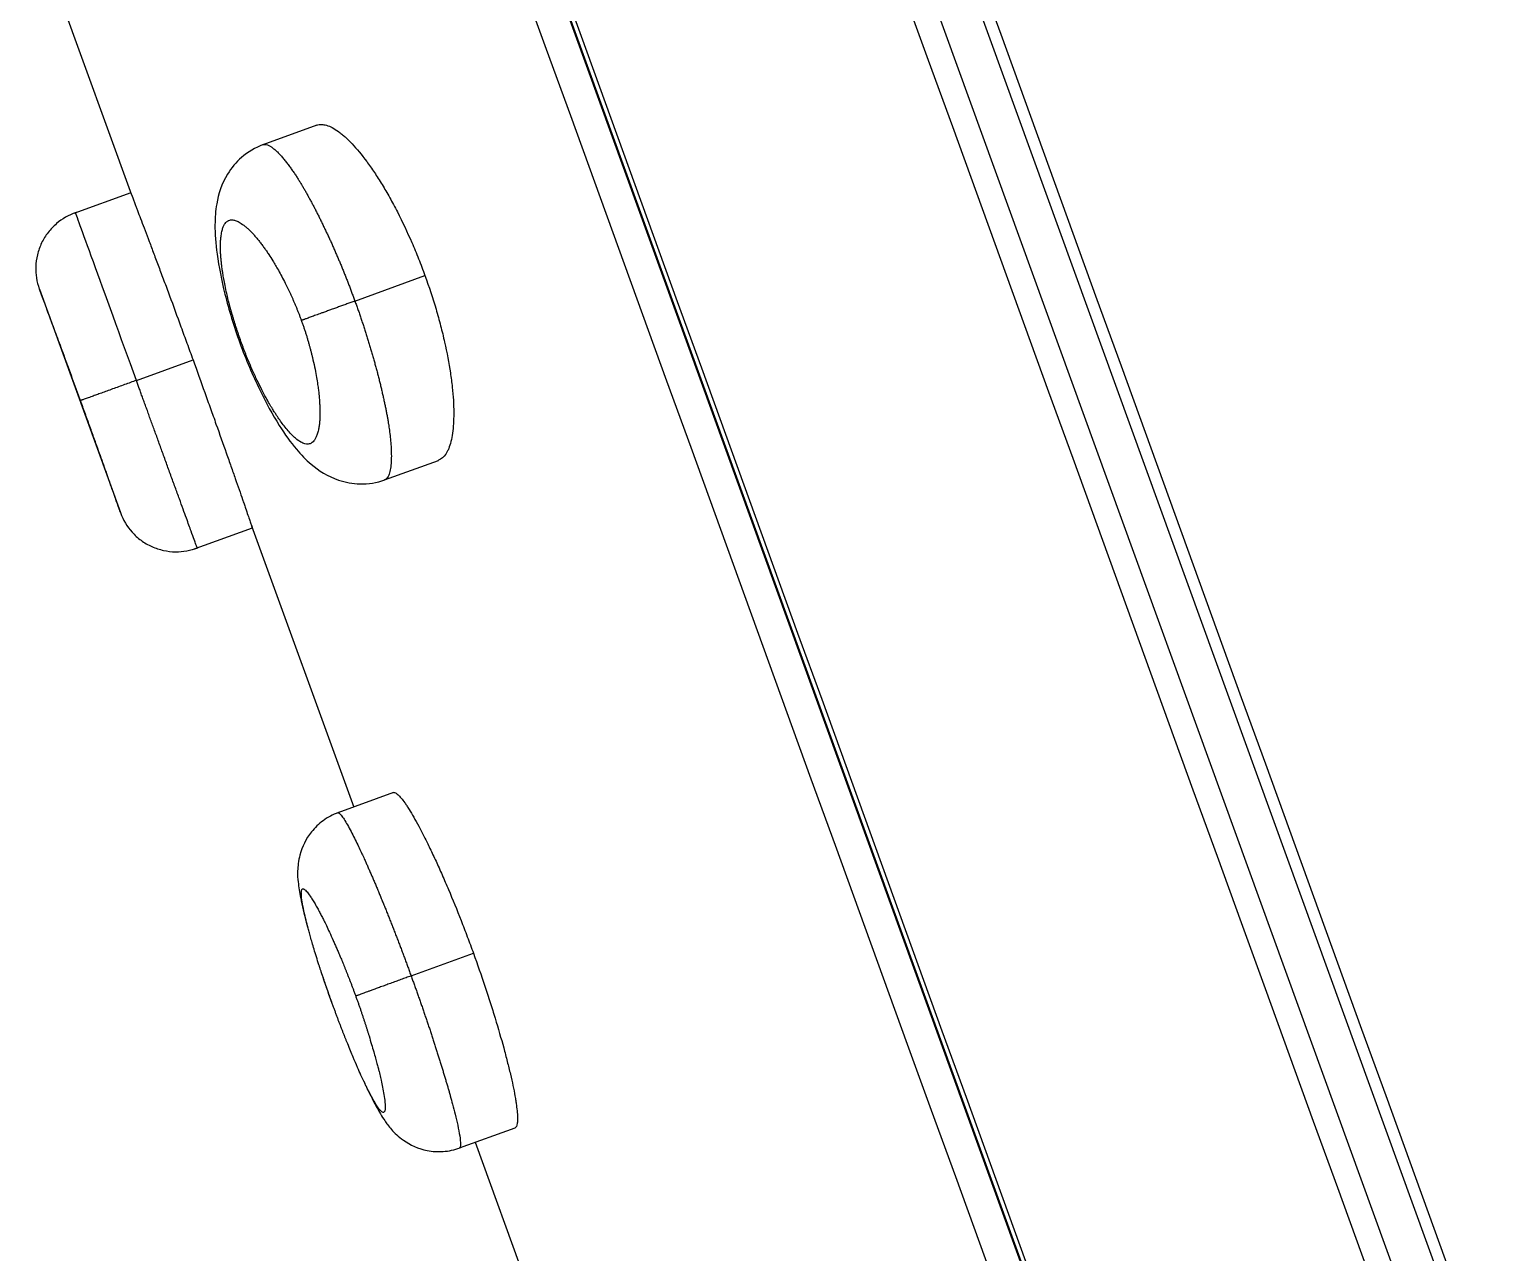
# Model space of a CAD drawing. Extents: x 0 to 1128, y 0 to 827.
# Drawn here: x 763.38 to 775.77, y 535.64 to 545.93 of the extents above; entities that cross this region are included whole.
import ezdxf

# ---------------------------------------------------------------- set-up
doc = ezdxf.new("R2010")
doc.units = 0
doc.header["$LTSCALE"] = 10
doc.header["$MEASUREMENT"] = 0
doc.layers.add('1', color=7, linetype='CONTINUOUS')

msp = doc.modelspace()

# ---------------------------------------------------------------- linework, layer by layer
at = {"layer": '1', "color": 7, "linetype": 'Continuous', "lineweight": -3}
for p, q in [((766.785, 558.739), (792.741, 487.231)), ((792.419, 487.141), (766.487, 558.582)), ((789.661, 486.141), (763.729, 557.581)), ((763.735, 557.583), (789.684, 486.096)), ((763.377, 546.909), (764.237, 544.541)), ((765.797, 545.128), (765.342, 544.962)), ((764.23, 544.559), (763.751, 544.385)), ((766.117, 543.648), (766.707, 543.862)), ((763.461, 543.748), (764.143, 541.868)), ((764.277, 542.98), (764.754, 543.153)), ((766.365, 542.142), (766.82, 542.307)), ((765.247, 541.757), (766.107, 539.389)), ((764.75, 541.556), (765.254, 541.739)), ((766.442, 539.511), (765.974, 539.341)), ((766.59, 537.969), (767.115, 538.159)), ((766.998, 536.521), (767.466, 536.691)), ((767.13, 536.569), (767.99, 534.201))]:
    msp.add_line(p, q, dxfattribs=at)
for points, knots in [([(773.159, 561.003), (773.212, 560.858), (773.318, 560.566), (773.478, 560.125), (773.641, 559.677), (773.806, 559.223), (773.973, 558.762), (774.143, 558.296), (774.315, 557.823), (774.489, 557.343), (774.666, 556.858), (774.845, 556.365), (775.027, 555.867), (775.21, 555.362), (775.397, 554.851), (775.585, 554.334), (775.776, 553.81), (775.969, 553.28), (776.165, 552.744), (776.363, 552.201), (776.563, 551.652), (776.765, 551.097), (776.97, 550.535), (777.178, 549.968), (777.387, 549.393), (777.599, 548.813), (777.814, 548.226), (778.03, 547.632), (778.249, 547.033), (778.471, 546.427), (778.694, 545.815), (778.92, 545.196), (779.149, 544.571), (779.379, 543.94), (779.613, 543.303), (779.848, 542.659), (780.086, 542.008), (780.326, 541.352), (780.568, 540.689), (780.813, 540.02), (781.06, 539.344), (781.31, 538.663), (781.562, 537.974), (781.816, 537.28), (782.073, 536.579), (782.332, 535.872), (782.593, 535.159), (782.856, 534.439), (783.122, 533.713), (783.391, 532.98), (783.661, 532.242), (783.934, 531.497), (784.21, 530.745), (784.487, 529.987), (784.767, 529.223), (785.05, 528.453), (785.335, 527.676), (785.622, 526.893), (785.911, 526.104), (786.274, 525.114), (786.707, 523.934), (787.205, 522.575), (787.694, 521.241), (788.174, 519.932), (788.644, 518.649), (789.105, 517.39), (789.557, 516.157), (789.999, 514.95), (790.433, 513.767), (790.857, 512.61), (791.271, 511.478), (791.676, 510.371), (792.072, 509.289), (792.459, 508.233), (792.836, 507.202), (793.204, 506.196), (793.563, 505.215), (793.912, 504.26), (794.253, 503.33), (794.583, 502.425), (794.905, 501.545), (795.217, 500.69), (795.52, 499.861), (795.814, 499.057), (796.098, 498.278), (796.373, 497.525), (796.638, 496.797), (796.895, 496.094), (797.142, 495.416), (797.38, 494.763), (797.608, 494.136), (797.827, 493.534), (798.037, 492.957), (798.238, 492.406), (798.429, 491.879), (798.611, 491.378), (798.783, 490.902), (798.947, 490.452), (799.101, 490.026), (799.2, 489.751), (799.248, 489.618)], [0, 0, 0, 0, 0.00609, 0.012269, 0.018537, 0.024893, 0.031338, 0.037872, 0.044495, 0.051206, 0.058007, 0.064896, 0.071874, 0.07894, 0.086096, 0.09334, 0.100673, 0.108095, 0.115605, 0.123205, 0.130893, 0.13867, 0.146536, 0.15449, 0.162533, 0.170666, 0.178886, 0.187196, 0.195595, 0.204082, 0.212658, 0.221323, 0.230077, 0.238919, 0.24785, 0.256871, 0.265979, 0.275177, 0.284464, 0.293839, 0.303303, 0.312856, 0.322498, 0.332228, 0.342047, 0.351955, 0.361952, 0.372038, 0.382213, 0.392476, 0.402828, 0.413269, 0.423799, 0.434417, 0.445125, 0.455921, 0.466806, 0.47778, 0.488842, 0.499994, 0.519397, 0.538445, 0.55714, 0.575481, 0.593468, 0.611101, 0.62838, 0.645305, 0.661876, 0.678092, 0.693955, 0.709464, 0.724619, 0.73942, 0.753867, 0.76796, 0.781698, 0.795083, 0.808114, 0.820791, 0.833114, 0.845083, 0.856698, 0.867959, 0.878866, 0.889419, 0.899618, 0.909464, 0.918955, 0.928092, 0.936876, 0.945305, 0.95338, 0.961102, 0.96847, 0.975483, 0.982143, 0.988449, 0.994402, 1, 1, 1, 1]), ([(797.041, 488.82), (796.978, 488.995), (796.851, 489.347), (796.66, 489.876), (796.468, 490.409), (796.276, 490.945), (796.082, 491.484), (795.887, 492.027), (795.691, 492.574), (795.495, 493.124), (795.297, 493.677), (795.098, 494.234), (794.899, 494.794), (794.698, 495.358), (794.496, 495.926), (794.294, 496.496), (794.09, 497.07), (793.885, 497.648), (793.68, 498.229), (793.473, 498.814), (793.266, 499.402), (793.057, 499.993), (792.847, 500.588), (792.637, 501.187), (792.425, 501.789), (792.213, 502.394), (791.999, 503.003), (791.785, 503.615), (791.569, 504.231), (791.352, 504.85), (791.135, 505.473), (790.916, 506.099), (790.532, 507.202), (789.968, 508.824), (789.211, 511.005), (788.412, 513.313), (787.6, 515.665), (786.711, 518.246), (785.68, 521.241), (784.697, 524.1), (783.858, 526.542), (783.259, 528.285), (782.715, 529.864), (782.228, 531.28), (781.797, 532.532), (781.308, 533.95), (780.748, 535.569), (780.107, 537.423), (779.484, 539.218), (778.881, 540.955), (778.349, 542.481), (777.884, 543.812), (777.482, 544.963), (777.083, 546.1), (776.689, 547.223), (776.298, 548.332), (775.912, 549.427), (775.53, 550.508), (775.152, 551.575), (774.778, 552.629), (774.408, 553.668), (774.042, 554.693), (773.68, 555.705), (773.323, 556.702), (772.969, 557.686), (772.62, 558.656), (772.274, 559.611), (772.045, 560.244), (771.931, 560.557)], [0, 0, 0, 0, 0.007353, 0.014754, 0.022202, 0.029697, 0.03724, 0.044829, 0.052466, 0.060151, 0.067882, 0.075661, 0.083488, 0.091361, 0.099282, 0.10725, 0.115266, 0.123329, 0.131439, 0.139596, 0.147801, 0.156053, 0.164352, 0.172699, 0.181093, 0.189534, 0.198023, 0.206559, 0.215142, 0.223773, 0.23245, 0.241176, 0.249948, 0.278573, 0.30895, 0.341079, 0.374961, 0.407163, 0.448837, 0.499981, 0.526503, 0.550751, 0.572724, 0.592422, 0.609846, 0.624994, 0.651629, 0.677447, 0.702448, 0.726634, 0.750003, 0.766236, 0.782278, 0.79813, 0.81379, 0.829259, 0.844538, 0.859625, 0.874522, 0.889227, 0.903742, 0.918066, 0.932199, 0.946141, 0.959892, 0.973452, 0.986821, 1, 1, 1, 1]), ([(765.796, 545.127), (765.797, 545.127), (765.797, 545.128), (765.803, 545.13), (765.809, 545.131), (765.822, 545.133), (765.829, 545.134), (765.849, 545.133), (765.864, 545.131), (765.909, 545.118), (765.942, 545.1), (765.987, 545.067), (765.997, 545.06), (766.015, 545.045), (766.025, 545.037), (766.053, 545.011), (766.073, 544.992), (766.133, 544.929), (766.174, 544.879), (766.227, 544.806), (766.238, 544.791), (766.26, 544.761), (766.27, 544.745), (766.303, 544.697), (766.346, 544.629), (766.389, 544.556), (766.421, 544.498), (766.432, 544.479), (766.453, 544.439), (766.464, 544.418), (766.517, 544.315), (766.557, 544.229), (766.616, 544.095), (766.635, 544.05), (766.663, 543.98), (766.672, 543.956), (766.69, 543.909), (766.698, 543.886), (766.707, 543.862)], [0, 0, 0, 0, 0.001466, 0.001466, 0.03267, 0.03267, 0.063874, 0.063874, 0.126283, 0.126283, 0.2511, 0.2511, 0.282304, 0.282304, 0.313508, 0.313508, 0.375916, 0.375916, 0.500733, 0.500733, 0.531937, 0.531937, 0.563141, 0.563141, 0.62555, 0.687958, 0.687958, 0.719162, 0.719162, 0.750367, 0.750367, 0.875183, 0.875183, 0.937592, 0.937592, 0.968796, 0.968796, 1, 1, 1, 1]), ([(765.346, 544.964), (765.277, 544.938), (765.164, 544.873), (765.011, 544.688), (764.949, 544.487), (764.934, 544.279), (764.952, 544.031), (765.02, 543.691), (765.098, 543.437), (765.148, 543.296)], [0, 0, 0, 0, 0.115148, 0.214415, 0.374506, 0.487247, 0.629878, 0.801809, 1, 1, 1, 1]), ([(765.342, 544.962), (765.342, 544.962), (765.348, 544.965), (765.36, 544.966), (765.38, 544.962), (765.402, 544.953), (765.424, 544.938), (765.447, 544.919), (765.47, 544.897), (765.493, 544.873), (765.516, 544.846), (765.538, 544.818), (765.56, 544.789), (765.581, 544.76), (765.602, 544.731), (765.621, 544.702), (765.638, 544.675), (765.655, 544.649), (765.67, 544.623), (765.685, 544.598), (765.701, 544.571), (765.716, 544.544), (765.731, 544.516), (765.747, 544.488), (765.762, 544.459), (765.778, 544.43), (765.793, 544.4), (765.808, 544.369), (765.824, 544.339), (765.839, 544.308), (765.854, 544.276), (765.869, 544.244), (765.884, 544.212), (765.899, 544.18), (765.914, 544.148), (765.929, 544.115), (765.943, 544.082), (765.958, 544.049), (765.972, 544.015), (765.986, 543.982), (766, 543.949), (766.014, 543.915), (766.027, 543.882), (766.041, 543.848), (766.054, 543.815), (766.067, 543.781), (766.08, 543.748), (766.092, 543.714), (766.105, 543.681), (766.113, 543.659), (766.117, 543.648)], [0, 0, 0, 0, 0.001384, 0.046079, 0.088946, 0.129987, 0.169201, 0.206588, 0.242149, 0.275883, 0.30779, 0.33787, 0.366124, 0.392551, 0.417151, 0.439926, 0.460875, 0.479998, 0.497296, 0.514924, 0.532456, 0.549891, 0.56723, 0.584473, 0.60162, 0.618672, 0.635628, 0.65249, 0.669256, 0.685929, 0.702507, 0.718991, 0.735382, 0.751679, 0.767883, 0.783994, 0.800014, 0.815941, 0.831776, 0.847519, 0.863172, 0.878734, 0.894205, 0.909586, 0.924877, 0.940079, 0.955192, 0.970216, 0.985152, 1, 1, 1, 1]), ([(764.23, 544.559), (764.23, 544.559), (764.23, 544.559), (764.23, 544.559), (764.231, 544.557), (764.233, 544.55), (764.234, 544.547), (764.237, 544.54), (764.239, 544.536), (764.247, 544.514), (764.257, 544.488), (764.274, 544.444), (764.277, 544.434), (764.285, 544.415), (764.289, 544.404), (764.301, 544.372), (764.31, 544.348), (764.339, 544.272), (764.361, 544.214), (764.392, 544.132), (764.398, 544.116), (764.411, 544.081), (764.417, 544.064), (764.437, 544.011), (764.465, 543.937), (764.494, 543.859), (764.525, 543.778), (764.54, 543.735), (764.588, 543.608), (764.62, 543.52), (764.661, 543.407), (764.67, 543.384), (764.686, 543.339), (764.695, 543.316), (764.72, 543.246), (764.737, 543.2), (764.754, 543.153)], [0, 0, 0, 0, 0.00067, 0.00067, 0.063128, 0.063128, 0.094357, 0.094357, 0.125586, 0.125586, 0.250502, 0.250502, 0.281731, 0.281731, 0.31296, 0.31296, 0.375419, 0.375419, 0.500335, 0.500335, 0.531564, 0.531564, 0.562793, 0.562793, 0.625251, 0.687709, 0.687709, 0.750167, 0.750167, 0.875084, 0.875084, 0.906313, 0.906313, 0.937542, 0.937542, 1, 1, 1, 1]), ([(763.769, 544.392), (763.707, 544.371), (763.623, 544.323), (763.531, 544.226), (763.476, 544.138), (763.441, 544.039), (763.423, 543.906), (763.438, 543.811), (763.46, 543.748)], [0, 0, 0, 0, 0.23833, 0.367082, 0.498814, 0.630721, 0.759977, 1, 1, 1, 1]), ([(764.277, 542.98), (764.144, 543.349), (764.01, 543.717), (763.82, 544.238), (763.764, 544.391), (763.765, 544.391)], [0, 0, 0, 0, 0.5, 0.5, 1, 1, 1, 1]), ([(765.16, 543.301), (765.159, 543.305), (765.155, 543.315), (765.15, 543.329), (765.145, 543.343), (765.14, 543.357), (765.136, 543.371), (765.131, 543.385), (765.126, 543.399), (765.122, 543.412), (765.117, 543.426), (765.113, 543.44), (765.108, 543.454), (765.104, 543.468), (765.1, 543.481), (765.096, 543.495), (765.092, 543.508), (765.088, 543.522), (765.084, 543.535), (765.08, 543.548), (765.076, 543.562), (765.073, 543.575), (765.069, 543.588), (765.065, 543.601), (765.062, 543.614), (765.052, 543.651), (765.039, 543.707), (765.024, 543.776), (765.013, 543.832), (765.006, 543.876), (765.001, 543.908), (764.998, 543.93), (764.996, 543.948), (764.994, 543.965), (764.992, 543.983), (764.99, 544.002), (764.989, 544.021), (764.987, 544.039), (764.986, 544.058), (764.986, 544.077), (764.985, 544.095), (764.985, 544.114), (764.986, 544.132), (764.986, 544.15), (764.987, 544.167), (764.989, 544.184), (764.992, 544.21), (764.998, 544.241), (765.008, 544.271), (765.019, 544.293), (765.03, 544.308), (765.04, 544.317), (765.049, 544.323), (765.059, 544.328), (765.072, 544.331), (765.092, 544.331), (765.118, 544.324), (765.152, 544.307), (765.185, 544.283), (765.215, 544.258), (765.237, 544.236), (765.259, 544.213), (765.281, 544.189), (765.302, 544.163), (765.323, 544.137), (765.343, 544.109), (765.36, 544.086), (765.376, 544.063), (765.397, 544.033), (765.43, 543.98), (765.477, 543.901), (765.515, 543.829), (765.542, 543.776), (765.553, 543.754), (765.564, 543.731), (765.574, 543.707), (765.585, 543.684), (765.596, 543.66), (765.606, 543.635), (765.617, 543.611), (765.627, 543.586), (765.637, 543.561), (765.647, 543.536), (765.657, 543.51), (765.663, 543.493), (765.666, 543.484)], [0, 0, 0, 0, 0.004673, 0.009337, 0.013992, 0.018638, 0.023275, 0.027903, 0.032523, 0.037133, 0.041735, 0.046329, 0.050913, 0.055489, 0.060056, 0.064615, 0.069164, 0.073704, 0.078235, 0.082756, 0.087268, 0.091771, 0.096263, 0.100746, 0.105219, 0.109682, 0.139129, 0.164519, 0.185854, 0.203151, 0.216429, 0.225708, 0.231001, 0.238982, 0.247173, 0.255576, 0.264193, 0.273025, 0.282075, 0.291344, 0.300835, 0.310548, 0.320486, 0.33065, 0.341042, 0.351662, 0.362512, 0.391816, 0.417851, 0.440577, 0.459965, 0.475997, 0.488658, 0.497936, 0.515232, 0.537545, 0.564834, 0.597029, 0.634033, 0.652654, 0.670686, 0.688142, 0.705037, 0.721385, 0.737202, 0.752494, 0.767268, 0.773353, 0.788638, 0.813159, 0.846945, 0.889969, 0.898306, 0.906666, 0.915047, 0.923449, 0.931872, 0.940315, 0.948778, 0.957262, 0.965765, 0.974289, 0.982836, 0.991405, 1, 1, 1, 1]), ([(766.707, 543.862), (766.741, 543.767), (766.772, 543.673), (766.814, 543.533), (766.826, 543.486), (766.845, 543.417), (766.85, 543.393), (766.862, 543.348), (766.867, 543.325), (766.892, 543.213), (766.908, 543.126), (766.924, 543.023), (766.927, 543.003), (766.932, 542.963), (766.934, 542.943), (766.941, 542.885), (766.947, 542.811), (766.949, 542.743), (766.949, 542.694), (766.949, 542.678), (766.948, 542.647), (766.948, 542.632), (766.943, 542.559), (766.936, 542.508), (766.92, 542.444), (766.914, 542.424), (766.903, 542.398), (766.899, 542.39), (766.891, 542.374), (766.887, 542.367), (766.865, 542.334), (766.844, 542.317), (766.82, 542.308), (766.82, 542.307), (766.819, 542.307)], [0, 0, 0, 0, 0.124634, 0.124634, 0.186951, 0.186951, 0.218109, 0.218109, 0.249268, 0.249268, 0.373902, 0.373902, 0.40506, 0.40506, 0.436219, 0.436219, 0.498536, 0.560853, 0.560853, 0.592011, 0.592011, 0.62317, 0.62317, 0.747804, 0.747804, 0.810121, 0.810121, 0.841279, 0.841279, 0.872438, 0.872438, 0.997071, 0.997071, 1, 1, 1, 1]), ([(763.807, 542.81), (763.805, 542.815), (763.802, 542.825), (763.796, 542.84), (763.791, 542.855), (763.785, 542.871), (763.779, 542.886), (763.774, 542.901), (763.768, 542.916), (763.763, 542.931), (763.757, 542.946), (763.752, 542.961), (763.746, 542.976), (763.741, 542.991), (763.735, 543.006), (763.73, 543.021), (763.725, 543.036), (763.719, 543.051), (763.714, 543.066), (763.708, 543.081), (763.703, 543.096), (763.697, 543.11), (763.692, 543.125), (763.687, 543.14), (763.681, 543.154), (763.667, 543.193), (763.645, 543.254), (763.615, 543.333), (763.588, 543.407), (763.56, 543.482), (763.532, 543.556), (763.507, 543.624), (763.487, 543.678), (763.472, 543.718), (763.462, 543.743), (763.46, 543.748), (763.46, 543.748)], [0, 0, 0, 0, 0.010354, 0.020691, 0.031012, 0.041322, 0.051622, 0.061917, 0.072208, 0.0825, 0.092794, 0.103094, 0.113403, 0.123724, 0.134059, 0.144413, 0.154787, 0.165185, 0.175609, 0.186062, 0.196548, 0.207069, 0.217627, 0.228226, 0.238869, 0.249558, 0.312845, 0.375182, 0.43718, 0.499462, 0.582284, 0.665241, 0.74977, 0.834341, 0.917386, 1, 1, 1, 1]), ([(766.117, 543.648), (766.119, 543.642), (766.123, 543.63), (766.13, 543.612), (766.136, 543.595), (766.142, 543.577), (766.149, 543.559), (766.155, 543.541), (766.161, 543.523), (766.167, 543.505), (766.173, 543.486), (766.179, 543.468), (766.186, 543.45), (766.192, 543.431), (766.198, 543.413), (766.203, 543.395), (766.209, 543.376), (766.215, 543.358), (766.221, 543.339), (766.227, 543.321), (766.232, 543.302), (766.238, 543.284), (766.244, 543.265), (766.249, 543.247), (766.255, 543.228), (766.26, 543.21), (766.265, 543.191), (766.271, 543.173), (766.276, 543.154), (766.281, 543.136), (766.286, 543.117), (766.291, 543.099), (766.296, 543.081), (766.301, 543.062), (766.306, 543.044), (766.311, 543.026), (766.316, 543.008), (766.32, 542.989), (766.325, 542.971), (766.329, 542.953), (766.334, 542.935), (766.338, 542.917), (766.342, 542.9), (766.346, 542.882), (766.35, 542.864), (766.354, 542.847), (766.358, 542.829), (766.362, 542.812), (766.366, 542.795), (766.369, 542.777), (766.373, 542.76), (766.376, 542.743), (766.38, 542.727), (766.383, 542.71), (766.386, 542.693), (766.389, 542.677), (766.392, 542.661), (766.395, 542.645), (766.397, 542.629), (766.402, 542.601), (766.408, 542.558), (766.415, 542.499), (766.421, 542.437), (766.424, 542.373), (766.424, 542.309), (766.42, 542.25), (766.41, 542.199), (766.393, 542.16), (766.376, 542.146), (766.366, 542.142), (766.365, 542.142)], [0, 0, 0, 0, 0.007923, 0.015872, 0.023845, 0.031844, 0.039869, 0.047918, 0.055993, 0.064094, 0.07222, 0.080372, 0.08855, 0.096753, 0.104982, 0.113237, 0.121518, 0.129825, 0.138157, 0.146516, 0.154901, 0.163312, 0.17175, 0.180213, 0.188703, 0.197219, 0.205762, 0.214331, 0.222926, 0.231548, 0.240197, 0.248872, 0.257574, 0.266303, 0.275059, 0.283841, 0.29265, 0.301486, 0.310349, 0.319239, 0.328156, 0.3371, 0.346071, 0.35507, 0.364095, 0.373148, 0.382228, 0.391336, 0.40047, 0.409632, 0.418822, 0.428039, 0.437284, 0.446556, 0.455855, 0.465183, 0.474538, 0.48392, 0.493331, 0.502769, 0.53477, 0.572544, 0.616091, 0.665411, 0.720506, 0.781374, 0.848014, 0.920427, 0.99861, 1, 1, 1, 1]), ([(765.666, 543.484), (765.668, 543.48), (765.671, 543.47), (765.676, 543.456), (765.681, 543.442), (765.686, 543.428), (765.691, 543.414), (765.695, 543.4), (765.7, 543.386), (765.704, 543.372), (765.709, 543.358), (765.713, 543.344), (765.717, 543.33), (765.721, 543.316), (765.725, 543.302), (765.729, 543.288), (765.733, 543.275), (765.737, 543.261), (765.741, 543.247), (765.744, 543.234), (765.748, 543.22), (765.751, 543.207), (765.755, 543.193), (765.758, 543.18), (765.761, 543.167), (765.769, 543.131), (765.781, 543.076), (765.794, 543.007), (765.803, 542.949), (765.81, 542.903), (765.814, 542.867), (765.816, 542.841), (765.818, 542.816), (765.82, 542.789), (765.822, 542.757), (765.823, 542.725), (765.823, 542.692), (765.822, 542.659), (765.82, 542.626), (765.816, 542.594), (765.81, 542.559), (765.801, 542.527), (765.79, 542.499), (765.778, 542.478), (765.765, 542.463), (765.753, 542.453), (765.739, 542.446), (765.721, 542.443), (765.695, 542.446), (765.66, 542.46), (765.621, 542.488), (765.582, 542.525), (765.547, 542.564), (765.514, 542.605), (765.485, 542.645), (765.462, 542.68), (765.441, 542.711), (765.421, 542.743), (765.397, 542.784), (765.367, 542.837), (765.332, 542.902), (765.304, 542.959), (765.284, 543.001), (765.274, 543.024), (765.263, 543.047), (765.253, 543.07), (765.242, 543.094), (765.232, 543.119), (765.221, 543.144), (765.211, 543.169), (765.2, 543.195), (765.19, 543.221), (765.18, 543.247), (765.17, 543.274), (765.164, 543.292), (765.16, 543.301)], [0, 0, 0, 0, 0.004694, 0.00938, 0.014059, 0.018731, 0.023396, 0.028054, 0.032706, 0.037352, 0.041992, 0.046625, 0.051253, 0.055874, 0.06049, 0.0651, 0.069703, 0.074301, 0.078893, 0.083479, 0.088058, 0.092632, 0.097198, 0.101759, 0.106312, 0.110859, 0.13947, 0.164601, 0.186233, 0.204363, 0.218995, 0.230141, 0.237811, 0.250965, 0.265115, 0.280264, 0.29642, 0.313597, 0.331811, 0.351078, 0.371416, 0.398501, 0.423407, 0.446097, 0.466538, 0.484707, 0.50059, 0.523112, 0.552195, 0.587786, 0.629795, 0.662168, 0.691513, 0.717871, 0.741285, 0.761797, 0.773517, 0.788928, 0.80805, 0.830908, 0.857517, 0.887884, 0.896136, 0.904453, 0.912835, 0.921278, 0.929784, 0.938351, 0.946979, 0.955666, 0.964413, 0.97322, 0.982086, 0.991012, 1, 1, 1, 1]), ([(765.148, 543.296), (765.2, 543.156), (765.304, 542.911), (765.469, 542.607), (765.614, 542.406), (765.759, 542.255), (765.935, 542.141), (766.171, 542.097), (766.3, 542.119), (766.37, 542.144)], [0, 0, 0, 0, 0.198161, 0.370057, 0.512668, 0.62542, 0.785507, 0.884785, 1, 1, 1, 1]), ([(764.754, 543.153), (764.788, 543.06), (764.821, 542.968), (764.869, 542.833), (764.885, 542.788), (764.909, 542.722), (764.917, 542.7), (764.933, 542.656), (764.94, 542.634), (764.978, 542.527), (765.007, 542.446), (765.041, 542.35), (765.048, 542.331), (765.061, 542.294), (765.067, 542.275), (765.086, 542.221), (765.098, 542.187), (765.133, 542.089), (765.153, 542.03), (765.175, 541.965), (765.18, 541.953), (765.188, 541.929), (765.192, 541.917), (765.203, 541.884), (765.217, 541.845), (765.228, 541.814), (765.235, 541.793), (765.237, 541.787), (765.241, 541.776), (765.243, 541.771), (765.25, 541.748), (765.254, 541.739), (765.254, 541.739), (765.254, 541.739), (765.254, 541.739)], [0, 0, 0, 0, 0.124808, 0.124808, 0.187213, 0.187213, 0.218415, 0.218415, 0.249617, 0.249617, 0.374425, 0.374425, 0.405627, 0.405627, 0.436829, 0.436829, 0.499234, 0.499234, 0.624042, 0.624042, 0.655244, 0.655244, 0.686446, 0.686446, 0.74885, 0.811254, 0.811254, 0.842457, 0.842457, 0.873659, 0.873659, 0.998467, 0.998467, 1, 1, 1, 1]), ([(764.789, 541.569), (764.789, 541.569), (764.789, 541.569), (764.789, 541.571), (764.786, 541.578), (764.779, 541.599), (764.764, 541.64), (764.738, 541.711), (764.698, 541.822), (764.656, 541.937), (764.622, 542.031), (764.604, 542.08), (764.585, 542.131), (764.567, 542.182), (764.548, 542.233), (764.53, 542.284), (764.511, 542.335), (764.493, 542.386), (764.475, 542.435), (764.457, 542.485), (764.44, 542.533), (764.422, 542.58), (764.406, 542.626), (764.389, 542.671), (764.374, 542.715), (764.358, 542.757), (764.343, 542.798), (764.329, 542.837), (764.315, 542.875), (764.302, 542.912), (764.289, 542.946), (764.281, 542.969), (764.277, 542.98)], [0, 0, 0, 0, 0.000004, 0.028448, 0.071194, 0.128274, 0.199728, 0.285546, 0.385616, 0.499791, 0.530234, 0.559951, 0.588943, 0.617212, 0.644755, 0.67157, 0.697654, 0.723003, 0.747614, 0.771485, 0.794613, 0.816998, 0.838638, 0.859533, 0.879684, 0.899092, 0.917757, 0.935681, 0.952866, 0.969313, 0.985024, 1, 1, 1, 1]), ([(764.143, 541.867), (764.143, 541.867), (764.141, 541.872), (764.133, 541.897), (764.118, 541.938), (764.099, 541.992), (764.075, 542.061), (764.049, 542.135), (764.022, 542.211), (763.996, 542.285), (763.967, 542.365), (763.944, 542.43), (763.927, 542.477), (763.917, 542.504), (763.908, 542.531), (763.898, 542.559), (763.888, 542.586), (763.878, 542.614), (763.868, 542.641), (763.858, 542.669), (763.848, 542.697), (763.838, 542.725), (763.828, 542.753), (763.817, 542.781), (763.811, 542.8), (763.807, 542.81)], [0, 0, 0, 0, 0.082567, 0.165615, 0.250215, 0.33472, 0.417679, 0.50053, 0.562791, 0.624783, 0.68713, 0.750441, 0.770134, 0.789679, 0.809092, 0.828391, 0.847595, 0.866721, 0.885789, 0.904816, 0.923821, 0.942823, 0.961842, 0.980894, 1, 1, 1, 1]), ([(764.143, 541.867), (764.166, 541.805), (764.216, 541.722), (764.315, 541.631), (764.406, 541.579), (764.505, 541.546), (764.637, 541.531), (764.732, 541.548), (764.794, 541.571)], [0, 0, 0, 0, 0.240045, 0.369315, 0.501233, 0.632968, 0.761715, 1, 1, 1, 1]), ([(766.442, 539.511), (766.447, 539.512), (766.452, 539.512), (766.462, 539.507), (766.465, 539.506), (766.472, 539.5), (766.476, 539.497), (766.496, 539.479), (766.516, 539.456), (766.543, 539.417), (766.549, 539.408), (766.561, 539.39), (766.567, 539.38), (766.586, 539.35), (766.599, 539.328), (766.64, 539.257), (766.669, 539.202), (766.709, 539.123), (766.717, 539.107), (766.733, 539.075), (766.741, 539.058), (766.766, 539.006), (766.8, 538.935), (766.834, 538.858), (766.86, 538.799), (766.869, 538.778), (766.887, 538.737), (766.896, 538.716), (766.94, 538.612), (766.976, 538.525), (767.028, 538.39), (767.046, 538.345), (767.081, 538.252), (767.098, 538.206), (767.115, 538.159)], [0, 0, 0, 0, 0.062208, 0.062208, 0.093468, 0.093468, 0.124728, 0.124728, 0.249767, 0.249767, 0.281026, 0.281026, 0.312286, 0.312286, 0.374805, 0.374805, 0.499844, 0.499844, 0.531104, 0.531104, 0.562364, 0.562364, 0.624883, 0.687403, 0.687403, 0.718662, 0.718662, 0.749922, 0.749922, 0.874961, 0.874961, 0.937481, 0.937481, 1, 1, 1, 1]), ([(765.978, 539.343), (765.931, 539.326), (765.848, 539.282), (765.725, 539.164), (765.649, 539.007), (765.631, 538.846), (765.639, 538.75), (765.66, 538.613), (765.692, 538.482), (765.715, 538.396), (765.718, 538.385)], [0, 0, 0, 0, 0.11102, 0.214985, 0.385123, 0.503502, 0.614005, 0.770332, 0.972403, 1, 1, 1, 1]), ([(765.974, 539.341), (765.974, 539.341), (765.978, 539.342), (765.989, 539.337), (766.012, 539.31), (766.039, 539.267), (766.068, 539.216), (766.098, 539.159), (766.126, 539.103), (766.152, 539.049), (766.175, 539), (766.194, 538.96), (766.209, 538.925), (766.223, 538.895), (766.236, 538.863), (766.25, 538.831), (766.264, 538.799), (766.278, 538.766), (766.293, 538.732), (766.307, 538.698), (766.322, 538.663), (766.336, 538.628), (766.35, 538.592), (766.365, 538.557), (766.38, 538.521), (766.394, 538.484), (766.409, 538.448), (766.423, 538.411), (766.438, 538.374), (766.452, 538.337), (766.466, 538.3), (766.481, 538.263), (766.495, 538.226), (766.509, 538.189), (766.523, 538.152), (766.537, 538.115), (766.55, 538.078), (766.564, 538.042), (766.577, 538.005), (766.586, 537.981), (766.59, 537.969)], [0, 0, 0, 0, 0.000239, 0.083361, 0.159575, 0.228878, 0.291269, 0.346746, 0.395308, 0.436952, 0.471679, 0.499486, 0.51886, 0.538122, 0.557272, 0.576312, 0.59524, 0.614056, 0.632762, 0.651356, 0.669839, 0.688211, 0.706473, 0.724623, 0.742663, 0.760591, 0.778409, 0.796117, 0.813713, 0.8312, 0.848575, 0.865841, 0.882996, 0.900041, 0.916976, 0.9338, 0.950515, 0.96712, 0.983615, 1, 1, 1, 1]), ([(765.929, 537.729), (765.927, 537.733), (765.924, 537.742), (765.919, 537.756), (765.914, 537.77), (765.909, 537.783), (765.905, 537.797), (765.9, 537.81), (765.895, 537.823), (765.891, 537.837), (765.886, 537.85), (765.881, 537.863), (765.877, 537.876), (765.872, 537.889), (765.868, 537.902), (765.863, 537.915), (765.859, 537.928), (765.855, 537.94), (765.851, 537.953), (765.846, 537.965), (765.842, 537.978), (765.838, 537.99), (765.834, 538.002), (765.83, 538.015), (765.826, 538.027), (765.822, 538.038), (765.818, 538.05), (765.808, 538.081), (765.793, 538.13), (765.774, 538.192), (765.757, 538.248), (765.743, 538.297), (765.731, 538.34), (765.717, 538.394), (765.699, 538.461), (765.681, 538.541), (765.671, 538.599), (765.667, 538.637), (765.666, 538.659), (765.666, 538.675), (765.667, 538.687), (765.67, 538.694), (765.673, 538.699), (765.677, 538.702), (765.683, 538.702), (765.691, 538.698), (765.701, 538.69), (765.717, 538.673), (765.737, 538.646), (765.76, 538.61), (765.781, 538.576), (765.801, 538.54), (765.82, 538.504), (765.838, 538.469), (765.857, 538.433), (765.878, 538.39), (765.904, 538.334), (765.929, 538.281), (765.949, 538.234), (765.964, 538.2), (765.979, 538.165), (765.992, 538.135), (766.003, 538.109), (766.012, 538.088), (766.02, 538.067), (766.029, 538.046), (766.038, 538.023), (766.047, 538.001), (766.056, 537.977), (766.066, 537.953), (766.075, 537.929), (766.085, 537.904), (766.094, 537.878), (766.104, 537.852), (766.114, 537.826), (766.12, 537.808), (766.124, 537.799)], [0, 0, 0, 0, 0.004635, 0.009253, 0.013855, 0.018442, 0.023012, 0.027567, 0.032106, 0.036629, 0.041136, 0.045628, 0.050105, 0.054566, 0.059011, 0.06344, 0.067854, 0.072252, 0.076635, 0.081001, 0.085352, 0.089686, 0.094005, 0.098307, 0.102594, 0.106864, 0.111117, 0.115354, 0.140138, 0.164861, 0.18672, 0.206902, 0.225424, 0.2423, 0.279894, 0.323708, 0.373887, 0.397296, 0.418825, 0.438456, 0.456176, 0.471977, 0.485856, 0.49781, 0.517596, 0.537728, 0.558194, 0.581106, 0.620752, 0.648183, 0.67346, 0.696613, 0.717673, 0.73667, 0.753632, 0.774445, 0.799727, 0.829523, 0.84311, 0.856713, 0.870328, 0.883955, 0.89141, 0.898995, 0.90671, 0.914553, 0.922526, 0.930626, 0.938854, 0.947209, 0.955691, 0.964299, 0.973034, 0.981895, 0.990883, 1, 1, 1, 1]), ([(767.115, 538.159), (767.149, 538.066), (767.181, 537.973), (767.227, 537.837), (767.241, 537.791), (767.263, 537.724), (767.27, 537.701), (767.284, 537.657), (767.291, 537.635), (767.324, 537.526), (767.348, 537.443), (767.375, 537.344), (767.38, 537.325), (767.39, 537.287), (767.395, 537.268), (767.409, 537.212), (767.418, 537.176), (767.442, 537.075), (767.455, 537.013), (767.467, 536.945), (767.469, 536.932), (767.473, 536.906), (767.475, 536.894), (767.48, 536.859), (767.485, 536.817), (767.486, 536.782), (767.487, 536.76), (767.486, 536.753), (767.486, 536.74), (767.485, 536.734), (767.481, 536.707), (767.475, 536.694), (767.466, 536.691), (767.465, 536.691), (767.465, 536.691)], [0, 0, 0, 0, 0.124828, 0.124828, 0.187242, 0.187242, 0.218449, 0.218449, 0.249656, 0.249656, 0.374484, 0.374484, 0.405692, 0.405692, 0.436899, 0.436899, 0.499313, 0.499313, 0.624141, 0.624141, 0.655348, 0.655348, 0.686555, 0.686555, 0.748969, 0.811383, 0.811383, 0.84259, 0.84259, 0.873797, 0.873797, 0.998625, 0.998625, 1, 1, 1, 1]), ([(765.929, 537.729), (765.927, 537.734), (765.923, 537.744), (765.918, 537.759), (765.912, 537.775), (765.907, 537.79), (765.902, 537.805), (765.896, 537.821), (765.891, 537.836), (765.885, 537.851), (765.88, 537.866), (765.875, 537.881), (765.87, 537.896), (765.864, 537.912), (765.859, 537.927), (765.854, 537.942), (765.849, 537.957), (765.844, 537.972), (765.839, 537.987), (765.835, 537.997), (765.834, 538.002), (765.834, 538.003)], [0, 0, 0, 0, 0.055488, 0.110877, 0.166183, 0.221423, 0.276613, 0.331769, 0.386907, 0.442043, 0.497194, 0.552375, 0.607604, 0.662895, 0.718266, 0.773732, 0.829308, 0.885012, 0.940857, 0.996861, 1, 1, 1, 1]), ([(766.59, 537.969), (766.593, 537.963), (766.597, 537.951), (766.603, 537.934), (766.609, 537.916), (766.616, 537.898), (766.622, 537.881), (766.628, 537.863), (766.635, 537.845), (766.641, 537.827), (766.647, 537.809), (766.654, 537.791), (766.66, 537.773), (766.666, 537.755), (766.673, 537.737), (766.679, 537.719), (766.685, 537.701), (766.691, 537.683), (766.698, 537.665), (766.704, 537.647), (766.71, 537.628), (766.716, 537.61), (766.722, 537.592), (766.728, 537.574), (766.734, 537.556), (766.741, 537.538), (766.747, 537.52), (766.753, 537.502), (766.759, 537.484), (766.765, 537.465), (766.77, 537.447), (766.776, 537.429), (766.782, 537.412), (766.788, 537.394), (766.794, 537.376), (766.799, 537.358), (766.805, 537.34), (766.811, 537.323), (766.816, 537.305), (766.822, 537.288), (766.827, 537.27), (766.833, 537.253), (766.838, 537.235), (766.844, 537.218), (766.849, 537.201), (766.854, 537.184), (766.859, 537.167), (766.864, 537.15), (766.869, 537.134), (766.874, 537.117), (766.879, 537.101), (766.884, 537.084), (766.889, 537.068), (766.894, 537.052), (766.898, 537.036), (766.903, 537.02), (766.907, 537.005), (766.912, 536.989), (766.916, 536.974), (766.926, 536.94), (766.941, 536.881), (766.963, 536.796), (766.985, 536.703), (767.002, 536.614), (767.009, 536.544), (767.004, 536.523), (766.998, 536.521), (766.998, 536.521)], [0, 0, 0, 0, 0.007896, 0.015819, 0.023766, 0.03174, 0.039739, 0.047764, 0.055814, 0.06389, 0.071992, 0.08012, 0.088273, 0.096452, 0.104657, 0.112888, 0.121144, 0.129426, 0.137734, 0.146068, 0.154427, 0.162812, 0.171223, 0.17966, 0.188123, 0.196611, 0.205125, 0.213666, 0.222232, 0.230824, 0.239441, 0.248085, 0.256754, 0.26545, 0.274171, 0.282918, 0.291691, 0.30049, 0.309315, 0.318166, 0.327043, 0.335946, 0.344875, 0.353829, 0.36281, 0.371817, 0.380849, 0.389908, 0.398992, 0.408103, 0.417239, 0.426402, 0.435591, 0.444805, 0.454046, 0.463313, 0.472605, 0.481924, 0.491269, 0.50064, 0.54495, 0.604823, 0.680251, 0.771223, 0.877726, 0.999744, 1, 1, 1, 1]), ([(766.124, 537.799), (766.125, 537.795), (766.129, 537.785), (766.134, 537.771), (766.139, 537.758), (766.144, 537.744), (766.148, 537.73), (766.153, 537.717), (766.158, 537.703), (766.163, 537.689), (766.167, 537.676), (766.172, 537.663), (766.176, 537.65), (766.181, 537.636), (766.185, 537.623), (766.189, 537.61), (766.193, 537.598), (766.198, 537.585), (766.202, 537.572), (766.206, 537.56), (766.21, 537.547), (766.214, 537.535), (766.218, 537.523), (766.221, 537.511), (766.225, 537.499), (766.229, 537.487), (766.233, 537.475), (766.242, 537.443), (766.257, 537.394), (766.275, 537.332), (766.29, 537.279), (766.302, 537.234), (766.312, 537.197), (766.32, 537.166), (766.328, 537.131), (766.339, 537.086), (766.351, 537.028), (766.363, 536.965), (766.369, 536.916), (766.372, 536.88), (766.372, 536.858), (766.371, 536.842), (766.368, 536.83), (766.364, 536.823), (766.356, 536.818), (766.337, 536.826), (766.308, 536.865), (766.28, 536.912), (766.262, 536.943), (766.245, 536.976), (766.229, 537.007), (766.214, 537.037), (766.201, 537.064), (766.186, 537.096), (766.166, 537.139), (766.138, 537.203), (766.1, 537.289), (766.069, 537.365), (766.047, 537.419), (766.038, 537.442), (766.029, 537.466), (766.019, 537.49), (766.009, 537.515), (766, 537.54), (765.99, 537.565), (765.98, 537.591), (765.97, 537.618), (765.96, 537.645), (765.95, 537.673), (765.939, 537.7), (765.932, 537.719), (765.929, 537.729)], [0, 0, 0, 0, 0.004731, 0.00944, 0.014127, 0.018792, 0.023436, 0.028057, 0.032657, 0.037235, 0.041792, 0.046327, 0.050841, 0.055333, 0.059803, 0.064252, 0.068679, 0.073084, 0.077467, 0.081828, 0.086168, 0.090485, 0.094779, 0.099052, 0.103302, 0.10753, 0.111735, 0.115917, 0.142085, 0.165689, 0.186736, 0.205237, 0.221208, 0.234662, 0.245609, 0.268938, 0.298588, 0.334664, 0.377282, 0.401866, 0.4249, 0.446359, 0.466223, 0.484479, 0.501121, 0.554385, 0.624255, 0.649432, 0.672403, 0.693181, 0.711782, 0.72822, 0.742512, 0.754671, 0.776024, 0.804614, 0.8405, 0.883743, 0.892043, 0.900453, 0.90897, 0.917595, 0.926326, 0.935164, 0.944109, 0.953158, 0.962314, 0.971575, 0.980943, 0.990417, 1, 1, 1, 1]), ([(766.192, 537.083), (766.195, 537.075), (766.232, 536.996), (766.29, 536.877), (766.362, 536.758), (766.417, 536.68), (766.535, 536.568), (766.694, 536.496), (766.864, 536.485), (766.955, 536.505), (767.002, 536.522)], [0, 0, 0, 0, 0.021643, 0.225177, 0.382783, 0.494335, 0.613417, 0.784257, 0.888595, 1, 1, 1, 1])]:
    msp.add_open_spline(points, degree=3, knots=knots, dxfattribs=at)
for points in [[(766.895, 558.729), (775.538, 534.916), (784.182, 511.103), (792.826, 487.29)], [(792.219, 487.07), (783.575, 510.883), (774.932, 534.696), (766.288, 558.509)], [(763.474, 557.488), (772.118, 533.675), (780.762, 509.862), (789.406, 486.049)], [(789.701, 486.156), (781.057, 509.969), (772.413, 533.782), (763.77, 557.595)]]:
    msp.add_open_spline(points, degree=3, dxfattribs=at)
for points, weights in [([(766.117, 543.648), (765.901, 543.569), (765.727, 543.507), (765.666, 543.484)], [1.00000059971, 0.867317818241, 0.867317622722, 1.00000001316]), ([(765.148, 543.296), (765.15, 543.297), (765.154, 543.298), (765.16, 543.301)], [0.92644900275, 0.947980447585, 0.972497446693, 1.00000000007]), ([(764.277, 542.98), (764.004, 542.881), (763.81, 542.811), (763.807, 542.81)], [0.999999999996, 0.807445285987, 0.807445285951, 0.999999999887]), ([(766.59, 537.969), (766.34, 537.878), (766.154, 537.81), (766.124, 537.799)], [1.00000014698, 0.8319995394, 0.831999491222, 1.00000000244])]:
    msp.add_rational_spline(points, weights, degree=3, dxfattribs=at)

doc.saveas('drawing.dxf')
